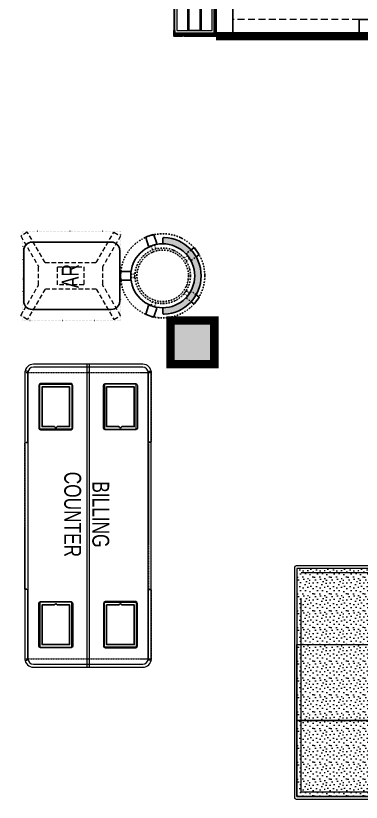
# Model space of a CAD drawing. Header units: feet. Extents: x 2549014 to 2559749, y -5462536 to -5450416.
# Drawn here: x 2553659 to 2555712, y -5459896 to -5455224 of the extents above; entities that cross this region are included whole.
import ezdxf

# ---------------------------------------------------------------- set-up
doc = ezdxf.new("R2010")
doc.units = ezdxf.units.FT
doc.header["$LTSCALE"] = 33
doc.header["$MEASUREMENT"] = 0
for name, pattern in [('a_p6_plan_L18$0$HIDDEN', [0.375, 0.25, -0.125]), ('ACAD_ISO03W100', [30, 12, -18]), ('DASHDOT2', [0.5, 0.25, -0.125, 0, -0.125]), ('DOT', [0.25, 0, -0.25]), ('HIDDEN2', [4.7624999999999975, 3.174999999999998, -1.587499999999999]), ('HIDDENX2', [0.75, 0.5, -0.25])]:
    doc.linetypes.add(name, pattern=pattern)
for name, color, linetype, lineweight in [('A-COL', 243, 'Continuous', 9), ('column hatch', 5, 'Continuous', 0), ('HATCH', 9, 'Continuous', 9), ('LENS-DIM', 252, 'Continuous', 5), ('LENS-HATCH', 251, 'Continuous', 5), ('LENS-PARTITION', 21, 'Continuous', 25), ('LENS-TEXT', 31, 'Continuous', 5), ('LENS_CURTAIN', 5, 'a_p6_plan_L18$0$HIDDEN', 9), ('LK-FF&E FLOOR', 1, 'Continuous', 9), ('LK-FF&E WALL', 1, 'Continuous', 9), ('LK-FLUTTED FINISH', 20, 'Continuous', 30), ('LK-MIRROR', 133, 'Continuous', 13), ('LN-ELEVATION-1', 81, 'Continuous', 25), ('LN-ELEVATION-2', 103, 'Continuous', 20), ('LN-ELEVATION-3', 125, 'Continuous', 18), ('LN-ELEVATION-4', 145, 'Continuous', 13), ('LN-ELEVATION-5', 167, 'Continuous', 5), ('LN-HATCH', 251, 'Continuous', 0)]:
    doc.layers.add(name, color=color, linetype=linetype, lineweight=lineweight)
doc.styles.add('LK TXT', font='GILC____.TTF', dxfattribs={"height": 100})
pattern_1 = [(45, (7858054.083674966, 3504049.203216764), (-4.490128060534575, 4.490128060534575), [])]

# ---------------------------------------------------------------- blocks, each defined once
blk = doc.blocks.new('3 seater Bench 1385')
at = {"layer": 'LENS-HATCH', "lineweight": 0}
h = blk.add_hatch(dxfattribs=at)
h.set_pattern_fill('STIP1', color=177, scale=100, angle=269.9999999999999, pattern_type=2)
h.set_pattern_definition([(270, (6617025.245374651, -170439.1063060568), (100, -1.516e-13), [0, -100]), (270, (6617009.245374652, -170451.1063060568), (100, -1.516e-13), [0, -100]), (270, (6616985.245374652, -170446.1063060568), (100, -1.516e-13), [0, -100]), (270, (6616962.245374652, -170481.1063060568), (100, -1.516e-13), [0, -100]), (270, (6616998.245374652, -170478.1063060568), (100, -1.516e-13), [0, -100]), (270, (6617022.245374652, -170505.1063060568), (100, -1.516e-13), [0, -100]), (270, (6617029.245374651, -170470.1063060568), (100, -1.516e-13), [0, -100]), (270, (6616988.245374651, -170512.1063060568), (100, -1.516e-13), [0, -100]), (270, (6616956.245374652, -170507.1063060568), (100, -1.516e-13), [0, -100]), (270, (6616941.245374651, -170433.1063060568), (100, -1.516e-13), [0, -100]), (270, (6616961.245374652, -170451.1063060568), (100, -1.516e-13), [0, -100]), (270, (6616942.245374652, -170465.1063060568), (100, -1.516e-13), [0, -100]), (270, (6617006.245374652, -170526.1063060568), (100, -1.516e-13), [0, -100]), (270, (6616981.245374652, -170494.1063060568), (100, -1.516e-13), [0, -100]), (270, (6617014.245374652, -170486.1063060568), (100, -1.516e-13), [0, -100]), (270, (6617005.245374651, -170503.1063060568), (100, -1.516e-13), [0, -100]), (270, (6616978.245374651, -170467.1063060568), (100, -1.516e-13), [0, -100]), (270, (6617032.245374652, -170495.1063060568), (100, -1.516e-13), [0, -100]), (270, (6616973.245374651, -170526.1063060568), (100, -1.516e-13), [0, -100]), (270, (6616943.245374651, -170523.1063060568), (100, -1.516e-13), [0, -100])])
h.paths.add_polyline_path([(677.5000000004657, 227.5), (225.8333333334885, 227.5), (225.8333333334885, -227.5), (677.5000000004657, -227.5)])
h.paths.add_polyline_path([(-225.8333333334885, 227.5), (225.8333333334885, 227.5), (225.8333333334885, -227.5), (-225.8333333334885, -227.5)])
h.paths.add_polyline_path([(-677.5000000004657, 227.5), (-225.8333333334885, 227.5), (-225.8333333334885, -227.5), (-677.5000000004657, -227.5)])
at = {"layer": 'LN-ELEVATION-2', "ltscale": 0.5}
for points in [[(-677.5000000004657, 227.5), (-225.8333333334885, 227.5), (-225.8333333334885, -227.5), (-677.5000000004657, -227.5)], [(-225.8333333334885, 227.5), (225.8333333334885, 227.5), (225.8333333334885, -227.5), (-225.8333333334885, -227.5)], [(677.5000000004657, 227.5), (225.8333333334885, 227.5), (225.8333333334885, -227.5), (677.5000000004657, -227.5)]]:
    blk.add_lwpolyline(points, close=True, dxfattribs=at)
at = {"layer": 'LN-ELEVATION-5', "ltscale": 0.5}
blk.add_lwpolyline([(682.4999999995343, 242.5), (-682.5000000004655, 242.5, 0.4142135623730951), (-692.5000000004655, 232.5), (-692.5000000004655, -232.5, 0.4142135623730951), (-682.5000000004655, -242.5), (682.4999999995343, -242.5, 0.4142135623730951), (692.4999999995343, -232.5), (692.4999999995343, 232.5, 0.4142135623730951)], format="xyb", close=True, dxfattribs=at)
blk.add_lwpolyline([(677.4999999995343, 227.5), (-677.5000000004657, 227.5), (-677.5000000004657, -227.5), (677.4999999995343, -227.5)], close=True, dxfattribs=at)
at = {"layer": 'LN-ELEVATION-5', "linetype": 'HIDDEN2', "ltscale": 11}
blk.add_lwpolyline([(-652.5000000004657, 202.5), (652.5000000004657, 202.5), (652.5000000004657, -202.5), (-652.5000000004657, -202.5)], close=True, dxfattribs=at)
blk = doc.blocks.new('A$C5bd52c87')
at = {"layer": 'column hatch'}
h = blk.add_hatch(color=8, dxfattribs=at)
h.dxf.hatch_style = 1
h.paths.add_polyline_path([(4521.657345502638, -2358.104296758771), (4266.719844552688, -2358.104296758771), (4266.688594550825, -2618.104296758771), (4521.626095500775, -2618.104296758771)])
h.paths.add_polyline_path([(1756.6885955045, -2340.104296760634), (1496.6885955045, -2340.104296760634), (1496.6885955045, -2600.104296760634), (1756.6885955045, -2600.104296760634)])
h.paths.add_polyline_path([(-1073.3114044955, -2340.104296760634), (-1333.3114044955, -2340.104296760634), (-1333.3114044955, -2600.104296760634), (-1073.3114044955, -2600.104296760634)])
h.paths.add_polyline_path([(-3808.3114044955, -2340.104296760634), (-4068.311405449175, -2340.104296760634), (-4068.311405449175, -2600.104296760634), (-3808.3114044955, -2600.104296760634)])
h.paths.add_polyline_path([(-3808.3114044955, 1150.895703239366), (-4068.311405449175, 1150.895703239366), (-4068.311405449175, 890.8957041930406), (-3808.3114044955, 890.8957041930406)])
h.paths.add_polyline_path([(-3808.3114044955, -6198.104296760633), (-4068.311405449175, -6198.104296760633), (-4068.311405449175, -6458.104296760634), (-3808.3114044955, -6458.104296760634)])
h.paths.add_polyline_path([(4526.688595504499, -6198.104296760633), (4266.688594550825, -6198.104296760633), (4266.688594550825, -6458.104296760634), (4526.688595504499, -6458.104296760634)])
at = {"layer": 'A-COL'}
for p, q in [((1496.6885955045, -2600.104296760634), (1496.6885955045, -2340.104296760634)), ((1496.6885955045, -2340.104296760634), (1756.6885955045, -2340.104296760634)), ((1756.6885955045, -2600.104296760634), (1756.6885955045, -2340.104296760634)), ((1496.6885955045, -2600.104296760634), (1756.6885955045, -2600.104296760634))]:
    blk.add_line(p, q, dxfattribs=at)
blk = doc.blocks.new('I-PAD Frame')
at = {"color": 3, "linetype": 'Continuous'}
blk.add_lwpolyline([(357868.7410323084, -232321.1361381283), (358122.7410323085, -232321.1361381283, 0.4142135623713902), (358132.7410323086, -232311.1361381283), (358132.7410323086, -232129.1361381283, 0.4142135623713902), (358122.7410323085, -232119.1361381283), (357868.7410323084, -232119.1361381283, 0.4142135623713902), (357858.7410323085, -232129.1361381283), (357858.7410323085, -232311.1361381283, 0.4142135623713902)], format="xyb", close=True, dxfattribs=at)
at = {"color": 3, "linetype": 'Continuous', "lineweight": 25}
blk.add_lwpolyline([(358113.2410323085, -232229.6755301424), (358113.2410323085, -232302.1361381283), (357878.2410323086, -232302.1361381283), (357878.2410323086, -232138.1361381283), (358113.2410323085, -232138.1361381283), (358113.2410323085, -232210.5967461141, 0.3275382217372251), (358114.6410323081, -232212.5046245168, -0.733799385757267), (358114.6410323086, -232227.7676517396, 0.3275382217372252)], format="xyb", close=True, dxfattribs=at)
blk = doc.blocks.new('Billing Counter 1800')
at = {"color": 5, "linetype": 'HIDDENX2', "ltscale": 0.025}
for p, q in [((-849.9999978118577, -374.9978339364752), (-850.0000002956948, 375)), ((849.9999976539983, -374.9978339364752), (850.0000001378356, 375))]:
    blk.add_line(p, q, dxfattribs=at)
at = {"color": 0, "linetype": 'Continuous'}
for p, q in [((850, 375), (-850, 375)), ((900, -325), (900, 325)), ((-850, -375), (850, -375))]:
    blk.add_line(p, q, dxfattribs=at)
at = {"color": 2, "linetype": 'Continuous'}
blk.add_line((849, -375), (849.9999976539983, -374.9978339364752), dxfattribs=at)
at = {"color": 2, "linetype": 'HIDDENX2', "ltscale": 0.025}
for points in [[(-857.9999984272289, 375), (-437.4115580061916, 375), (-437.4115580851212, 358), (-857.9999985061586, 358)], [(435.3333326776046, 375), (-435.2551077436656, 375), (-435.2551076647359, 358), (435.3333327565342, 358)], [(437.3333327565342, 375), (857.9217731775715, 375), (857.9217730986419, 358), (437.3333326776046, 358)], [(-857.9999984272289, -375), (-437.4115580061916, -375), (-437.4115580851212, -358), (-857.9999985061586, -358)], [(435.3333326776046, -375), (-435.2551077436656, -375), (-435.2551076647359, -358), (435.3333327563014, -358)], [(437.3333327563013, -375), (857.9217731775715, -375), (857.9217730986419, -358), (437.3333326776046, -358)]]:
    blk.add_lwpolyline(points, close=True, dxfattribs=at)
at = {"color": 5, "linetype": 'Continuous'}
for points in [[(-780.9166655030566, 97.25000000000001), (-513.9166655030567, 97.25000000000001), (-513.9166655030567, 286.25), (-780.9166655030566, 286.25)], [(780.9166655030566, 97.25000000000001), (513.9166655030567, 97.25000000000001), (513.9166655030567, 286.25), (780.9166655030566, 286.25)], [(-780.9166655030566, -97.25000000000001), (-513.9166655030567, -97.25000000000001), (-513.9166655030567, -286.25), (-780.9166655030566, -286.25)], [(780.9166655030566, -97.25000000000001), (513.9166655030567, -97.25000000000001), (513.9166655030567, -286.25), (780.9166655030566, -286.25)]]:
    blk.add_lwpolyline(points, close=True, dxfattribs=at)
at = {"color": 5, "linetype": 'HIDDENX2', "ltscale": 0.025}
blk.add_lwpolyline([(850, 8.5), (-850, 8.5), (-850, -8.5), (850, -8.5)], close=True, dxfattribs=at)
at = {"color": 0, "linetype": 'Continuous'}
for centre, radius, start, end in [((-850, 325), 50.0000000000291, 90, 180), ((849.999999999767, 325), 50.00000000005822, 0, 90), ((849.999999999767, -325), 50.0000000000291, 270, 0)]:
    blk.add_arc(centre, radius, start, end, dxfattribs=at)
at = {"layer": 'LN-ELEVATION-2'}
blk.add_line((-900, 325), (-900, -325), dxfattribs=at)
for points in [[(850, 375), (-850, 375, 0.4142135623725836), (-900, 325), (-900, -325, 0.4142135623725836), (-850, -375), (850, -375, 0.4142135623725837), (900, -325), (900, 325, 0.4142135623725836)], [(850, 357), (-850, 357, 0.4142135623730951), (-882, 325), (-882, -325, 0.4142135623730951), (-850, -357), (850, -357, 0.4142135623730951), (882, -325), (882, 325, 0.4142135623730951)]]:
    blk.add_lwpolyline(points, format="xyb", close=True, dxfattribs=at)
blk.add_lwpolyline([(-900, -8.5), (900, -8.5), (900, 8.5), (-900, 8.5)], close=True, dxfattribs=at)
blk.add_arc((-850, -325), 50.00000000005822, 180, 270, dxfattribs=at)
at = {"color": 2, "linetype": 'Continuous', "xscale": -1, "rotation": 180}
blk.add_blockref('I-PAD Frame', (-358643.1576978308, -232028.3861380983), dxfattribs=at)
at = {"color": 2, "linetype": 'Continuous', "rotation": 180}
blk.add_blockref('I-PAD Frame', (358643.1576977922, -232028.3861381579), dxfattribs=at)
at = {"color": 2, "linetype": 'Continuous'}
blk.add_blockref('I-PAD Frame', (-358643.1576978113, 232028.3861381281), dxfattribs=at)
at = {"color": 2, "linetype": 'Continuous', "xscale": -1}
blk.add_blockref('I-PAD Frame', (358643.1576978117, 232028.3861381281), dxfattribs=at)
at = {"layer": 'LENS-TEXT', "color": 0, "linetype": 'Continuous', "ltscale": 3, "insert": (-7.865375894587486, -8.871815700083971), "char_height": 100, "attachment_point": 5, "style": 'LK TXT'}
blk.add_mtext_dynamic_manual_height_columns('BILLING COUNTER', width=353.0555573365615, gutter_width=0.5, heights=[0], dxfattribs=at)
blk = doc.blocks.new('VC HD 1200')
at = {"layer": 'LN-HATCH', "ltscale": 0.5}
h = blk.add_hatch(dxfattribs=at)
h.set_pattern_fill('ANSI31', color=256, scale=2)
h.set_pattern_definition([(45, (3760859.752907088, 1795248.935917533), (-4.490128060534575, 4.490128060534575), [])])
h.paths.add_polyline_path([(-1200, 250), (-1200, 60), (-1194, 60), (-1194, 50), (-1200, 50), (-1200, 6), (-1182, 6), (-1182, 250)])
h = blk.add_hatch(dxfattribs=at)
h.set_pattern_fill('ANSI31', color=256, scale=2)
h.set_pattern_definition(pattern_1)
h.paths.add_polyline_path([(0, 250), (0, 60), (-6, 60), (-6, 50), (0, 50), (0, 6), (-18, 6), (-18, 250)])
h = blk.add_hatch(dxfattribs=at)
h.set_pattern_fill('ANSI31', color=256, scale=2)
h.set_pattern_definition([(45, (7858047.083674965, 3504049.203216764), (-4.490128060534575, 4.490128060534575), [])])
h.paths.add_polyline_path([(-1165, 6), (-1165, 0), (-1200, 0), (-1200, 6)])
h = blk.add_hatch(dxfattribs=at)
h.set_pattern_fill('ANSI31', color=256, scale=2)
h.set_pattern_definition(pattern_1)
h.paths.add_polyline_path([(-28, 6), (-28, 0), (0, 0), (0, 6)])
at = {"layer": 'LN-ELEVATION-1', "ltscale": 0.5}
for points in [[(-1200, 250), (-1200, 60), (-1194, 60), (-1194, 50), (-1200, 50), (-1200, 6), (-1182, 6), (-1182, 250)], [(-18, 238), (-1182, 238), (-1182, 244), (-18, 244)], [(0, 250), (0, 60), (-6, 60), (-6, 50), (0, 50), (0, 6), (-18, 6), (-18, 250)], [(-1165, 6), (-1165, 0), (-1200, 0), (-1200, 6)], [(-35, 6), (-35, 0), (0, 0), (0, 6)]]:
    blk.add_lwpolyline(points, close=True, dxfattribs=at)
at = {"layer": 'LN-ELEVATION-3', "ltscale": 0.5}
for p, q in [((-1182, 250), (-18, 250)), ((-1165, 6), (-35, 6)), ((-35, 0), (-1165, 0))]:
    blk.add_line(p, q, dxfattribs=at)
for points in [[(-1165.000000000465, 226), (-35, 226), (-35, 18), (-1165.000000000465, 18)], [(-1165.000000000465, 226), (-983.3333333334886, 226), (-983.3333333334886, 162), (-1165.000000000465, 162)], [(-975.3333333334886, 226), (-793.6666666665112, 226), (-793.6666666665112, 162), (-975.3333333334886, 162)], [(-785.6666666665112, 226), (-603.9999999995342, 226), (-603.9999999995342, 162), (-785.6666666665112, 162)], [(-595.9999999995342, 226), (-414.3333333325572, 226), (-414.3333333325572, 162), (-595.9999999995342, 162)], [(-406.3333333325572, 226), (-224.6666666655801, 226), (-224.6666666655801, 162), (-406.3333333325572, 162)], [(-216.6666666655801, 226), (-34.99999999860302, 226), (-34.99999999860302, 162), (-216.6666666655801, 162)], [(-1165.000000000465, 90), (-983.3333333334886, 90), (-983.3333333334886, 154), (-1165.000000000465, 154)], [(-975.3333333334886, 154), (-793.6666666665112, 154), (-793.6666666665112, 90), (-975.3333333334886, 90)], [(-785.6666666665112, 154), (-603.9999999995342, 154), (-603.9999999995342, 90), (-785.6666666665112, 90)], [(-595.9999999995342, 154), (-414.3333333325572, 154), (-414.3333333325572, 90), (-595.9999999995342, 90)], [(-406.3333333325572, 154), (-224.6666666655801, 154), (-224.6666666655801, 90), (-406.3333333325572, 90)], [(-216.6666666655801, 154), (-34.99999999860302, 154), (-34.99999999860302, 90), (-216.6666666655801, 90)], [(-1165.000000000465, 82), (-983.3333333334886, 82), (-983.3333333334886, 18), (-1165.000000000465, 18)], [(-975.3333333334886, 82), (-793.6666666665112, 82), (-793.6666666665112, 18), (-975.3333333334886, 18)], [(-785.6666666665112, 82), (-603.9999999995342, 82), (-603.9999999995342, 18), (-785.6666666665112, 18)], [(-595.9999999995342, 82), (-414.3333333325572, 82), (-414.3333333325572, 18), (-595.9999999995342, 18)], [(-406.3333333325572, 82), (-224.6666666655801, 82), (-224.6666666655801, 18), (-406.3333333325572, 18)], [(-216.6666666655801, 82), (-34.99999999860302, 82), (-34.99999999860302, 18), (-216.6666666655801, 18)]]:
    blk.add_lwpolyline(points, close=True, dxfattribs=at)
blk = doc.blocks.new('AR')
at = {"layer": 'LN-ELEVATION-2', "linetype": 'DOT', "lineweight": 25}
blk.add_lwpolyline([(0, 13.41378593863919), (530, 13.41378593863919), (530, 593.4137859386392), (0, 593.4137859386392)], close=True, dxfattribs=at)
at = {"layer": 'LN-ELEVATION-2', "lineweight": 25}
blk.add_lwpolyline([(465, 68.22063546301797), (465, 538.2206354630179, 0.4142135623730951), (415, 588.2206354630177), (115, 588.2206354630177, 0.4142135623730951), (65, 538.2206354630179), (65, 68.22063546301797, 0.4142135623730951), (115, 18.22063546301797), (415, 18.22063546301797, 0.4142135623730951)], format="xyb", close=True, dxfattribs=at)
at = {"layer": 'LN-ELEVATION-4', "linetype": 'HIDDEN2', "ltscale": 0.25}
for points in [[(185.8456009030342, 448.8780772723258), (5.888936847448348, 554.0078910568263), (28.48512306064368, 593.350836840691), (211.0874861851335, 486.6754184374586)], [(344.154399111867, 448.8780772762837), (524.1110631600021, 554.0078910947777), (501.5148769393563, 593.3508368753828), (318.9125138223171, 486.6754184374586)], [(211.0874861851335, 486.6754184376913), (318.9125138223171, 486.6754184376913)], [(185.8456009030342, 144.472759603057), (185.8456009030342, 448.8780772723258)], [(344.154399111867, 448.8780772762837), (344.154399111867, 144.4727595990989)], [(185.8456009030342, 144.472759603057), (5.888936847448348, 39.34294581855647), (28.48512306064368, 3.46917659e-08), (211.0874861851335, 106.6754184379242)], [(344.154399111867, 144.4727595990989), (524.1110631600021, 39.34294578060508), (501.5148769393563, 0), (318.9125138223171, 106.6754184379242)], [(318.9125138223171, 106.6754184376914), (211.0874861851335, 106.6754184376914)]]:
    blk.add_lwpolyline(points, dxfattribs=at)
blk.add_lwpolyline([(210.8456009030342, 373.9866790841333), (319.154399111867, 373.9866790841333), (319.154399111867, 219.3641577917151), (210.8456009030342, 219.3641577917151)], close=True, dxfattribs=at)
blk = doc.blocks.new('DR STOOL')
at = {"layer": 'HATCH'}
h = blk.add_hatch(dxfattribs=at)
h.set_pattern_fill('ANSI36', color=250, angle=-90.00000000000001)
h.set_pattern_definition([(315, (-227.8099174643867, 917.3997257252777), (6.173926083235043, -1.683798022700468), [7.9375, -1.587499999999999, 0, -1.587499999999999])])
edge = h.paths.add_edge_path()
edge.add_line((-190.0000000041909, 4.511094e-10), (-218.6899174675346, 4.511094e-10))
edge.add_arc((-218.6899174670689, 9.120000000388245), 9.119999999940092, 177.6119845363388, 269.9999999996136, ccw=False)
edge.add_arc((-1.8626451e-09, 3.565219e-10), 228.000000002257, 2.3880154632688004, 177.6119845367313, ccw=False)
edge.add_arc((218.6899174633436, 9.120000000497384), 9.120000000051716, -90.00000000034493, 2.3880154629299, ccw=False)
edge.add_line((218.6899174633436, 4.511094e-10), (190, 4.511094e-10))
edge.add_arc((-1.8626451e-09, 4.511094e-10), 190.000000001979, -1.27e-14, 180)
at = {"layer": 'LN-ELEVATION-1', "color": 1, "ltscale": 100}
for p, q in [((-165.2704676063731, 189.0243927398114), (-165.9069543029182, 185.0820035930228)), ((-128.6221585394814, 215.4841044476634), (-165.2704676063731, 189.0243927398114)), ((-124.7228340068832, 214.8545704018979), (-128.6221585394814, 215.4841044476634)), ((-112.6981821293011, 198.1996966340157), (-124.7228340068832, 214.8545704018979)), ((124.7553772013634, 214.9803744515593), (112.5488144652918, 198.2845540212292)), ((128.7014972954057, 215.5933048763618), (124.7553772013634, 214.9803744515593)), ((128.7014972954057, 215.5933048763618), (124.7553772013634, 214.9803744515593)), ((165.1911288509145, 188.915192311113), (128.7014972954057, 215.5933048763618)), ((165.1911288509145, 188.915192311113), (128.7014972954057, 215.5933048763618)), ((165.7973639420234, 185.0121775862135), (165.1911288509145, 188.915192311113)), ((165.7973639420234, 185.0121775862135), (165.1911288509145, 188.915192311113)), ((-165.9069543029182, 185.0820035930228), (-153.8003208162263, 168.3135803133482)), ((153.6734594982117, 168.4294150282658), (165.7973639420234, 185.0121775862135)), ((-191.2928382232785, -35.45407700946089), (-242.9550312487409, -52.24013893969095)), ((-187.9259491492994, -37.1695928365807), (-191.2928382232785, -35.45407700946089)), ((-184.1424400564283, -48.81403796559607), (-187.9259491492994, -37.1695928365807)), ((188.0651108901948, -36.96233201187715), (184.0504167033359, -49.19388854173303)), ((191.3981811110861, -35.27656588272658), (188.0651108901948, -36.96233201187715)), ((243.0100176925771, -52.21682526778022), (191.3981811110861, -35.27656588272658)), ((-242.9550312487409, -52.24013893969095), (-244.7482102331705, -55.75945052818861)), ((-244.7482102331705, -55.75945052818861), (-230.7800458371639, -98.74904560100549)), ((-227.2218665438704, -100.5620286722478), (-175.5596735184081, -83.7759667420105)), ((-173.8639617776498, -80.4479453730819), (-177.8421125086024, -68.2044548037811)), ((-175.5596735184081, -83.7759667420105), (-173.8639617776498, -80.4479453730819)), ((177.6922140880488, -68.56540505095472), (173.8739495249465, -80.1985000452405)), ((173.8739495249465, -80.1985000452405), (175.5794035866856, -83.5704969359358)), ((175.5794035866856, -83.5704969359358), (227.1912401677109, -100.5107563209894)), ((230.715890809428, -98.7280946081737), (244.8123673382215, -55.78040257930116)), ((244.8123673382215, -55.78040257930116), (243.0100176925771, -52.21682526778022)), ((-230.7800458371639, -98.74904560100549), (-227.2218665438704, -100.5620286722478)), ((227.1912401677109, -100.5107563209894), (230.715890809428, -98.7280946081737)), ((-22.72193054761737, -190.2142363802995), (-25.39390889601782, -192.886214728569)), ((-25.39390889601782, -192.886214728569), (-25.39390889601782, -247.2070584567482)), ((-10.47823652112856, -190.2142363802995), (-22.72193054761737, -190.2142363802995)), ((22.78362171910703, -190.2142363802995), (9.910054048988968, -190.2142363802995)), ((25.42475448176265, -192.8553691428751), (22.78362171910703, -190.2142363802995)), ((25.42475448176265, -247.1762128710543), (25.42475448176265, -192.8553691428751)), ((-25.39390889601782, -247.2070584567482), (-22.60096735274419, -250)), ((-22.60096735274419, -250), (22.60096735274419, -250)), ((22.60096735274419, -250), (25.42475448176265, -247.1762128710543))]:
    blk.add_line(p, q, dxfattribs=at)
at = {"layer": 'LN-ELEVATION-1', "linetype": 'DASHDOT2'}
for p, q in [((-92.92521573789418, 170.8129362839827), (-112.6981821293011, 198.1996966340157)), ((112.5488144652918, 198.2845540212292), (92.69529851106927, 171.1294289919315)), ((-153.8003208162263, 168.3135803133482), (-134.1093360339291, 141.0403694751003)), ((-134.1093360339291, 141.0403694751003), (-130.4219571123831, 140.4450534014686)), ((-130.4219571123831, 140.4450534014686), (-119.9844727469608, 147.9808124662595)), ((-119.9844727469608, 147.9808124662595), (-105.3687285655178, 126.9741353208374)), ((-103.4542870586738, 159.9154408004979), (-93.52748446213081, 167.0824927485227)), ((-88.15393704269081, 139.4771787207864), (-103.4542870586738, 159.9154408004979)), ((-93.52748446213081, 167.0824927485227), (-92.92521573789418, 170.8129362839827)), ((103.6608748426661, 159.8406005539291), (88.19885099539533, 139.4487815762331)), ((92.69529851106927, 171.1294289919315), (93.26858203159645, 167.4385604566923)), ((93.26858203159645, 167.4385604566923), (103.6608748426661, 159.8406005539291)), ((105.4096150295809, 126.94019481352), (120.1194891873747, 147.8074627162714)), ((120.1194891873747, 147.8074627162714), (130.0033113472163, 140.5812532722048)), ((130.0033113472163, 140.5812532722048), (133.7372852512635, 141.1612321265929)), ((133.7372852512635, 141.1612321265929), (153.6734594982117, 168.4294150282658)), ((-159.954806596972, -40.49024384317454), (-184.1424400564283, -48.81403796559607)), ((184.0504167033359, -49.19388854173303), (159.8786162491887, -40.79004861696012)), ((-177.8421125086024, -68.2044548037811), (-153.4148110738024, -60.73628028803068)), ((153.3006618716754, -61.02382378749462), (177.6922140880488, -68.56540505095472)), ((-10.92024635523557, -164.6382343793375), (-10.47823652112856, -190.2142363802995)), ((9.910054048988968, -190.2142363802995), (10.35584833659231, -164.674698740353))]:
    blk.add_line(p, q, dxfattribs=at)
at = {"layer": 'LN-ELEVATION-1', "color": 1, "ltscale": 100}
blk.add_lwpolyline([(-190.0000000023283, 0), (-218.6899174656719, 0, -0.4264743413925903), (-227.8019973598421, 9.5, -0.959166304662544), (227.8019973593764, 9.5, -0.4264743413925903), (218.6899174647406, 0), (190.0000000013969, 0)], format="xyb", dxfattribs=at)
at = {"layer": 'LN-ELEVATION-1', "linetype": 'DASHDOT2'}
for radius in [250, 165, 153]:
    blk.add_circle((0, 0), radius, dxfattribs=at)
at = {"layer": 'LN-ELEVATION-1', "color": 1, "ltscale": 100}
blk.add_circle((0, 0), 190, dxfattribs=at)

msp = doc.modelspace()

# ---------------------------------------------------------------- linework, layer by layer
at = {"layer": 'LENS-PARTITION'}
for points in [[(2554849.045690084, -5455346.143136126), (2554949.045690084, -5455346.143136126), (2554949.045690084, -5453803.143136125), (2554849.045690084, -5453803.143136125)], [(2555699.10819104, -5455246.143136126), (2557349.045691038, -5455246.143136126), (2557349.045691038, -5455346.143136126), (2555699.10819104, -5455346.143136126)]]:
    msp.add_lwpolyline(points, close=True, dxfattribs=at)
at = {"layer": 'LENS_CURTAIN', "ltscale": 5}
msp.add_lwpolyline([(2555699.10819104, -5455246.143136126), (2554949.045690084, -5455246.143136126), (2554949.045690084, -5455346.143136126), (2555699.10819104, -5455346.143136126)], close=True, dxfattribs=at)
at = {"layer": 'LK-FLUTTED FINISH', "linetype": 'ACAD_ISO03W100', "ltscale": 0.05, "const_width": 50}
msp.add_lwpolyline([(2554849.045690084, -5455346.143136126), (2555799.10819104, -5455346.143136126), (2555799.10819103, -5461046.266839304)], dxfattribs=at)
at = {"layer": 'LK-MIRROR', "linetype": 'ACAD_ISO03W100', "ltscale": 0.05, "const_width": 50}
msp.add_lwpolyline([(2554839.108191995, -5457034.143137081), (2554579.108191995, -5457034.143137081), (2554579.108191995, -5457294.14313708), (2554839.108191995, -5457294.14313708)], close=True, dxfattribs=at)

# ---------------------------------------------------------------- block references
at = {"layer": 'LENS-DIM', "color": 2}
msp.add_blockref('A$C5bd52c87', (2553082.419596491, -5454694.03884032), dxfattribs=at)
at = {"layer": 'LK-FF&E FLOOR'}
for name, p, rotation in [('AR', (2553688.818893078, -5456504.14313708), 270), ('DR STOOL', (2554532.232679017, -5456769.14313708), 270), ('Billing Counter 1800', (2554089.108191039, -5458194.143137082), 270), ('3 seater Bench 1385', (2555556.608191039, -5459184.419290115), 90)]:
    msp.add_blockref(name, p, dxfattribs=dict(at, rotation=rotation))
at = {"layer": 'LK-FF&E WALL', "xscale": -1, "rotation": 270}
msp.add_blockref('VC HD 1200', (2554599.045690084, -5454146.143136126), dxfattribs=at)

# ---------------------------------------------------------------- texts
at = {"layer": 'LENS-TEXT', "color": 0, "linetype": 'Continuous', "ltscale": 3, "insert": (2553982.748234959, -5456770.800173987), "char_height": 100, "attachment_point": 5, "rotation": 90.00000000000001, "style": 'LK TXT'}
msp.add_mtext_dynamic_manual_height_columns('AR', width=237.4408088319178, gutter_width=12.5, heights=[0], dxfattribs=at)

doc.saveas('drawing.dxf')
